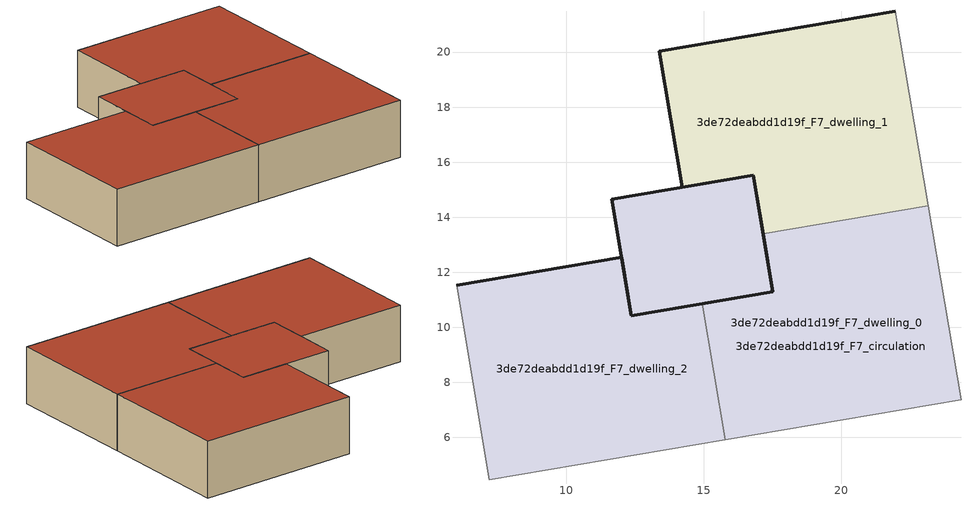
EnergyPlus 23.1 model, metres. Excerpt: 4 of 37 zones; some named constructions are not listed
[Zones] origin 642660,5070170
3de72deabdd1d19f_F7_dwelling_0
 floor to 3de72deabdd1d19f_F6_dwelling_0 (EU_floor_Construction): 23.15,14.42 24.35,7.36 15.78,5.91 14.94,10.85 17.51,11.29 17.24,12.88 17.15,13.41 z21; 16.79,15.53 17.15,13.41 17.51,11.29 12.37,10.42 11.65,14.66 z21
 wall outside (EU_wall_Construction): 17.15,13.41 17.51,11.29 14.94,10.85 z21:24
 wall adiabatic (EU_wall_Construction): 15.78,5.91 24.35,7.36 23.15,14.42 z21:24
 wall to 3de72deabdd1d19f_F7_dwelling_1 (EU_wall_Construction): 23.15,14.42 17.15,13.41 z21:24
 wall to 3de72deabdd1d19f_F7_dwelling_2 (EU_wall_Construction): 14.94,10.85 15.78,5.91 z21:24
 roof outside (EU_roof_Construction): 24.35,7.36 23.15,14.42 17.15,13.41 17.24,12.88 17.51,11.29 14.94,10.85 15.78,5.91 z24; 17.51,11.29 17.24,12.88 17.15,13.41 16.79,15.53 11.65,14.66 12.37,10.42 z24
3de72deabdd1d19f_F7_dwelling_1
 floor to 3de72deabdd1d19f_F6_dwelling_1 (EU_floor_Construction): 21.95,21.48 23.15,14.42 17.15,13.41 16.79,15.53 14.22,15.09 13.39,20.03 z21
 wall outside (EU_wall_Construction): 21.95,21.48 13.39,20.03 14.22,15.09 16.79,15.53 17.15,13.41 z21:24
 wall adiabatic (EU_wall_Construction): 23.15,14.42 21.95,21.48 z21:24
 roof outside (EU_roof_Construction): 23.15,14.42 21.95,21.48 13.39,20.03 14.22,15.09 16.79,15.53 17.15,13.41 z24
3de72deabdd1d19f_F7_dwelling_2
 floor to 3de72deabdd1d19f_F6_dwelling_2 (EU_floor_Construction): 14.94,10.85 15.78,5.91 7.21,4.46 6.01,11.52 12.01,12.54 12.19,11.51 12.37,10.42 z21; 16.79,15.53 17.51,11.29 12.37,10.42 12.22,11.29 12.01,12.54 11.65,14.66 z21
 wall outside (EU_wall_Construction): 14.94,10.85 12.37,10.42 12.01,12.54 6.01,11.52 z21:24
 wall adiabatic (EU_wall_Construction): 6.01,11.52 7.21,4.46 15.78,5.91 z21:24
 roof outside (EU_roof_Construction): 17.51,11.29 16.79,15.53 11.65,14.66 12.01,12.54 12.22,11.29 12.37,10.42 z24; 15.78,5.91 14.94,10.85 12.37,10.42 12.22,11.29 12.01,12.54 6.01,11.52 7.21,4.46 z24
3de72deabdd1d19f_F7_circulation
 floor to 3de72deabdd1d19f_F6_circulation (EU_floor_Construction): 16.79,15.53 17.15,13.41 17.2,13.14 17.28,12.67 17.51,11.29 12.37,10.42 12.19,11.45 12.01,12.54 11.65,14.66 z21; 23.15,14.42 24.35,7.36 15.78,5.91 14.94,10.85 17.28,11.25 17.51,11.29 17.24,12.88 17.15,13.41 z21; 14.94,10.85 15.78,5.91 7.21,4.46 6.01,11.52 12.01,12.54 12.04,12.37 12.22,11.29 12.37,10.42 z21
 wall outside (EU_wall_Construction): 11.65,14.66 12.37,10.42 17.51,11.29 16.79,15.53 11.65,14.66 z21:24
 roof outside (EU_roof_Construction): 24.35,7.36 23.15,14.42 17.15,13.41 17.24,12.88 17.51,11.29 17.28,11.25 14.94,10.85 15.78,5.91 z24; 17.51,11.29 17.28,12.67 17.2,13.14 17.15,13.41 16.79,15.53 11.65,14.66 12.01,12.54 12.19,11.45 12.37,10.42 z24; 15.78,5.91 14.94,10.85 12.37,10.42 12.22,11.29 12.04,12.37 12.01,12.54 6.01,11.52 7.21,4.46 z24
[SCHEDULE:FILE] Column Number=1; Rows to Skip at Top=0; Number of Hours of Data=8760; Column Separator=Comma; Interpolate to Timestep=No; Minutes per Item=60; Adjust Schedule for Daylight Savings=Yes
Name | File
EU_Step8_GainSchedule_3de72deabdd1d19f_F3_dwelling_2_f000 | ../../schedules/3de72deabdd1d19f/3de72deabdd1d19f_F3_dwelling_2_f000_gain.csv
EU_Step8_GainSchedule_3de72deabdd1d19f_F3_dwelling_3_f000 | ../../schedules/3de72deabdd1d19f/3de72deabdd1d19f_F3_dwelling_3_f000_gain.csv
EU_Step8_GainSchedule_3de72deabdd1d19f_F4_dwelling_0_f000 | ../../schedules/3de72deabdd1d19f/3de72deabdd1d19f_F4_dwelling_0_f000_gain.csv
EU_Step8_GainSchedule_3de72deabdd1d19f_F4_dwelling_1_f000 | ../../schedules/3de72deabdd1d19f/3de72deabdd1d19f_F4_dwelling_1_f000_gain.csv
EU_Step8_GainSchedule_3de72deabdd1d19f_F4_dwelling_2_f000 | ../../schedules/3de72deabdd1d19f/3de72deabdd1d19f_F4_dwelling_2_f000_gain.csv
EU_Step8_GainSchedule_3de72deabdd1d19f_F4_dwelling_3_f000 | ../../schedules/3de72deabdd1d19f/3de72deabdd1d19f_F4_dwelling_3_f000_gain.csv
EU_Step8_GainSchedule_3de72deabdd1d19f_F5_dwelling_0_f000 | ../../schedules/3de72deabdd1d19f/3de72deabdd1d19f_F5_dwelling_0_f000_gain.csv
EU_Step8_GainSchedule_3de72deabdd1d19f_F5_dwelling_1_f000 | ../../schedules/3de72deabdd1d19f/3de72deabdd1d19f_F5_dwelling_1_f000_gain.csv
EU_Step8_GainSchedule_3de72deabdd1d19f_F5_dwelling_2_f000 | ../../schedules/3de72deabdd1d19f/3de72deabdd1d19f_F5_dwelling_2_f000_gain.csv
EU_Step8_GainSchedule_3de72deabdd1d19f_F6_dwelling_0_f000 | ../../schedules/3de72deabdd1d19f/3de72deabdd1d19f_F6_dwelling_0_f000_gain.csv
EU_Step8_GainSchedule_3de72deabdd1d19f_F6_dwelling_1_f000 | ../../schedules/3de72deabdd1d19f/3de72deabdd1d19f_F6_dwelling_1_f000_gain.csv
EU_Step8_GainSchedule_3de72deabdd1d19f_F6_dwelling_2_f000 | ../../schedules/3de72deabdd1d19f/3de72deabdd1d19f_F6_dwelling_2_f000_gain.csv
